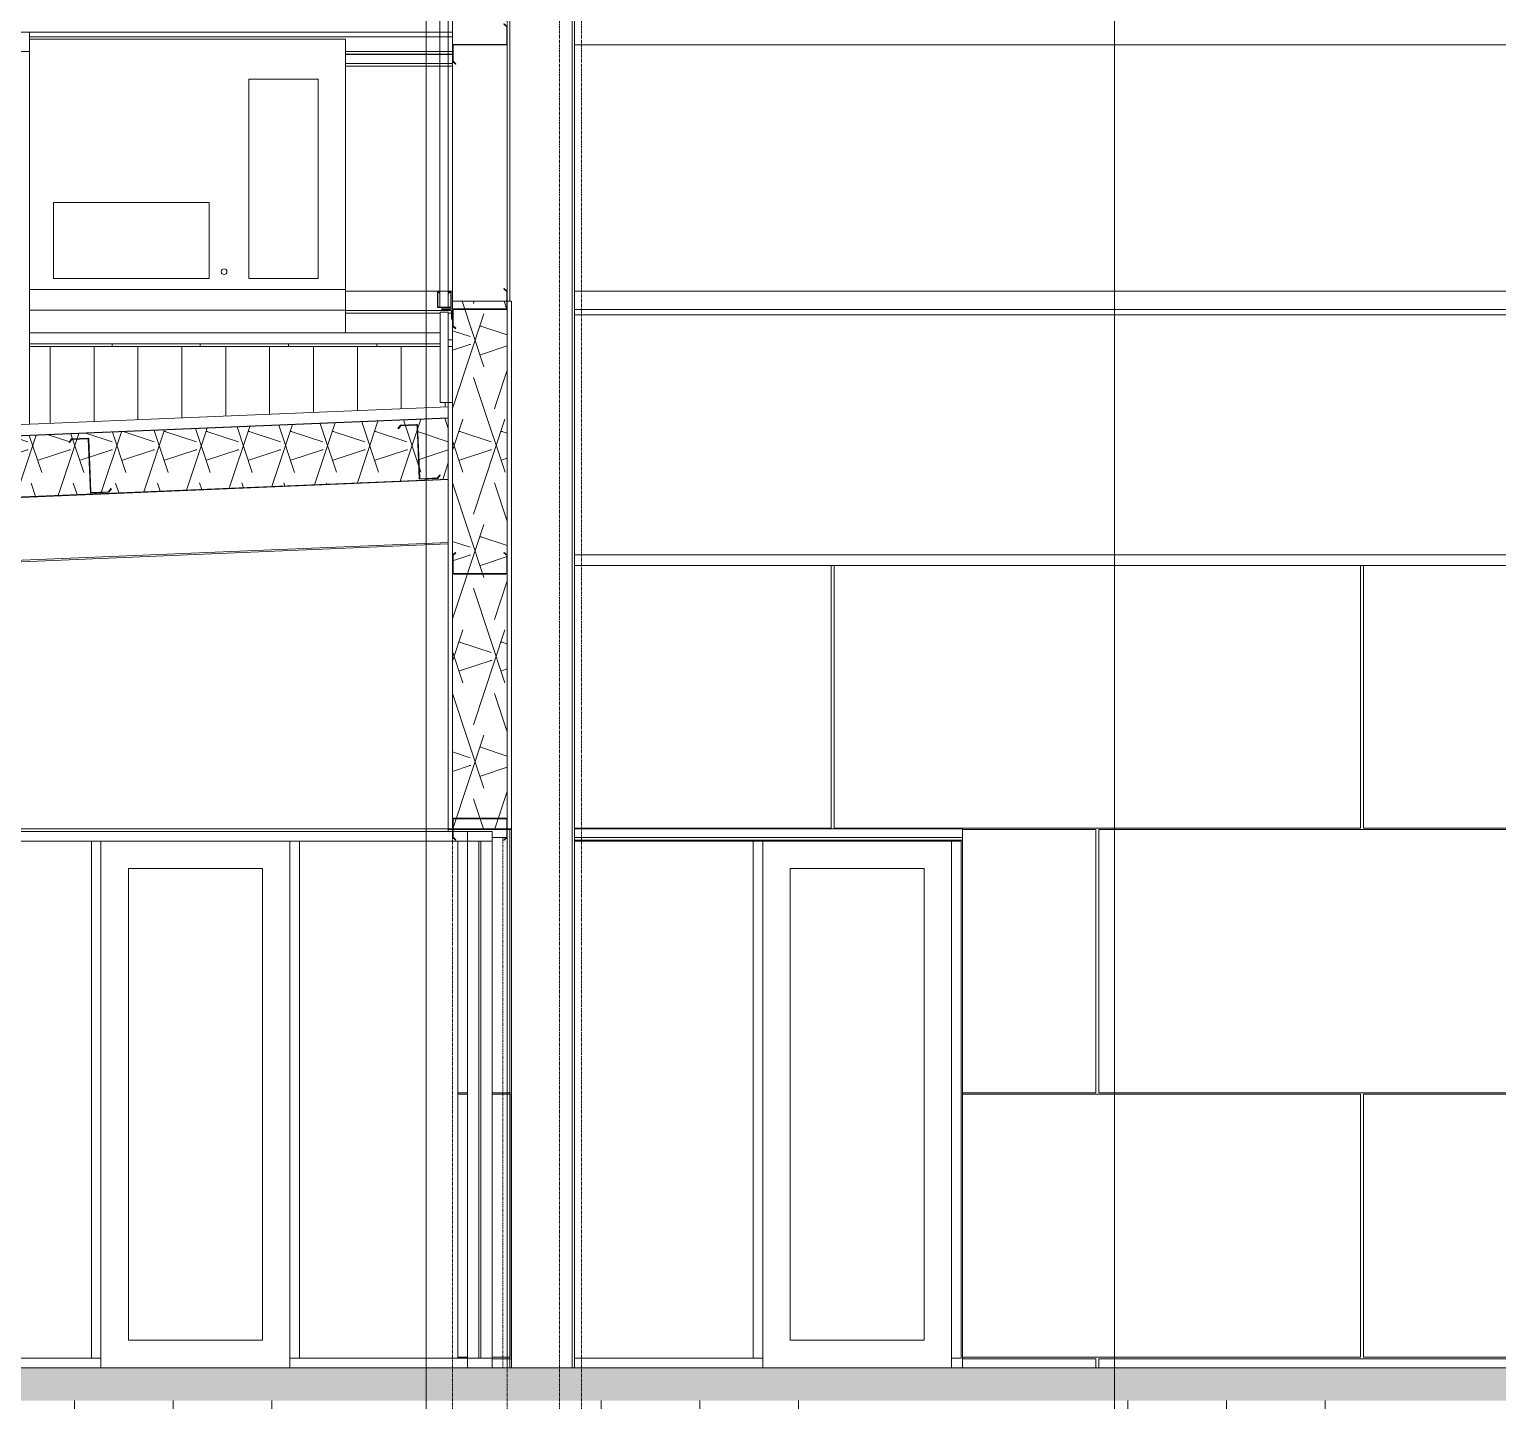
# Model space of a CAD drawing. Header units: inches. Extents: x -23565 to -21, y -324 to 853.
# Drawn here: x -8600.3 to -8332.7, y -6 to 244 of the extents above; entities that cross this region are included whole.
import ezdxf

# ---------------------------------------------------------------- set-up
doc = ezdxf.new("R2010")
doc.units = ezdxf.units.IN
doc.header["$MEASUREMENT"] = 0
doc.linetypes.add('Grid Line 1_2_', pattern=[0.875, 0.5, -0.125, 0.125, -0.125])
doc.linetypes.add('Hidden 1_8_', pattern=[0.1875, 0.125, -0.0625])
for name, color, linetype, lineweight in [('A-CLNG', 13, 'Continuous', 13), ('A-CLNG-PATT', 13, 'Continuous', 25), ('A-DOOR', 31, 'Continuous', 13), ('A-FLOR', 192, 'Continuous', 13), ('A-FLOR-LEVL', 51, 'Continuous', 9), ('A-FLOR-PATT', 8, 'Continuous', 25), ('A-GLAZ-CURT', 52, 'Continuous', 13), ('A-GLAZ-CWMG', 51, 'Continuous', 13), ('A-ROOF', 132, 'Continuous', 13), ('A-ROOF-PATT', 132, 'Continuous', 13), ('A-WALL', 113, 'Continuous', 13), ('A-WALL-PATT', 111, 'Continuous', 25), ('C-TOPO', 7, 'Continuous', 13), ('G-ANNO-SYMB', 111, 'Continuous', 9), ('I-WALL', 2, 'Continuous', 13), ('M-EQPM', 50, 'Continuous', 13), ('S-BEAM', 12, 'Continuous', 13), ('S-COLS', 52, 'Continuous', 13), ('S-GRID', 1, 'Continuous', 9)]:
    doc.layers.add(name, color=color, linetype=linetype, lineweight=lineweight)
pattern_1 = [(161.57, (-21605.188, 73.042), (-7.6802237, -0.0009796), [0, -54.643, 6.067, 0]), (18.43, (-21607.108, 73.042), (-7.6802237, 0.0009796), [0, -54.643, 6.067, 0]), (108.43, (-21605.188, 73.042), (3.8382953, -19.2013653), [18.211, -42.499]), (71.57, (-21607.108, 73.042), (3.8382953, 19.2013653), [18.211, -42.499])]
pattern_2 = [(45, (-21606.148, 72.082), (-19.007, 19.007), []), (45, (-21606.148, 100.882), (-19.007, 19.007), [])]

# ---------------------------------------------------------------- blocks, each defined once
blk = doc.blocks.new('Struct_Xcel_Sports Complex_rvt-4-Building Section - North_South looking West _ Fitness Center')
at = {"layer": 'A-FLOR-PATT', "lineweight": 9}
h = blk.add_hatch(dxfattribs=at)
h.set_pattern_fill('FP_58', color=256, style=0, pattern_type=2)
h.set_pattern_definition([(50, (-21606.15, 72.08), (55.0854, -4.8198), [5.76, -63.36]), (355, (-21606.15, 72.08), (-10.6557, 57.7685), [4.608, -50.688]), (100.451, (-21601.557, 71.68), (44.4295, 52.9487), [4.895, -53.848]), (46.184, (-21606.15, 87.44), (81.9644, -12.712), [8.64, -95.04]), (96.636, (-21599.32, 86.38), (71.7815, 74.8124), [7.343, -80.772]), (351.184, (-21606.15, 87.44), (71.782, 74.8124), [6.912, -76.032]), (21, (-21598.47, 83.6), (45.842, -30.9215), [5.76, -63.36]), (326, (-21598.47, 83.6), (18.687, 55.6915), [4.608, -50.688]), (71.451, (-21594.65, 81.025), (64.529, 24.77), [4.895, -53.848]), (37.5, (-21606.148, 72.082), (0.9339, 25.5668), [2.534, -47.539, 2.534, -48.922, -50.88]), (37.5, (-21606.148, 72.082), (0.9339, 25.5668), [-101.53, 2.534, -48.346]), (7.5, (-21606.148, 72.082), (20.20404, 30.2913), [2.534, -26.803, 2.534, -46.387, -19.392]), (7.5, (-21606.148, 72.082), (20.20404, 30.2913), [-78.259, 2.534, -16.858]), (327.5, (-21623.274, 72.082), (40.9978, -1.7324), [2.534, -16.666, 2.534, -57.37, -79.488]), (327.5, (-21623.274, 72.082), (40.9978, -1.7324), [-79.104, 2.534, -76.954]), (317.5, (-21630.954, 72.082), (44.7889, 7.6878), [2.534, -22.426, 2.534, -37.248, -56.448]), (317.5, (-21630.954, 72.082), (44.7889, 7.6878), [-64.742, 2.534, -53.914])])
h.paths.add_polyline_path([(-21132.3, -6), (-21132.3, 0), (-22790.8, 0), (-22790.8, -6), (-21136.06, -6)], flags=0)
at = {"layer": 'A-FLOR', "color": 7}
blk.add_line((-21132.3, 0), (-22790.8, 0), dxfattribs=at)
blk = doc.blocks.new('Girt_C - 10_D-1401750-Building Section - North_South looking West _ Fitness Center')
at = {"layer": 'S-BEAM', "color": 8, "lineweight": 9}
for p, q in [((-22347.3, 96.68), (-22276.55, 96.68)), ((-22276.55, 96.2), (-22347.3, 96.2))]:
    blk.add_line(p, q, dxfattribs=at)
blk = doc.blocks.new('Rectangular Mullion - Profile_Polycarbonate_Lower-1767983-Building Section - North_South looking West _ Fitness Center')
at = {"layer": 'A-GLAZ-CWMG', "color": 7}
for p, q in [((-22371.88, 196.09), (-22372.3, 196.09)), ((-22372.3, 196.09), (-22372.3, 193.34)), ((-22372.24, 193.4), (-22372.24, 196.03)), ((-22372.24, 196.03), (-22371.94, 196.03)), ((-22371.94, 196.03), (-22371.94, 195.84)), ((-22371.94, 195.84), (-22371.88, 195.84)), ((-22371.88, 195.84), (-22371.88, 196.09)), ((-22369.8, 196.09), (-22370.3, 196.09)), ((-22370.3, 196.09), (-22370.3, 195.84)), ((-22370.3, 195.84), (-22370.24, 195.84)), ((-22370.24, 195.84), (-22370.24, 196.03)), ((-22370.24, 196.03), (-22369.87, 196.03)), ((-22369.87, 196.03), (-22369.87, 193.4)), ((-22369.8, 193.34), (-22369.8, 196.09)), ((-22372.3, 193.34), (-22369.8, 193.34)), ((-22369.87, 193.4), (-22372.24, 193.4))]:
    blk.add_line(p, q, dxfattribs=at)
blk = doc.blocks.new('Girt_C - 8_D-1785278-Building Section - North_South looking West _ Fitness Center')
at = {"layer": 'S-BEAM', "color": 8, "lineweight": 9}
for p, q in [((-22389.05, 237.8), (-22371.88, 237.8)), ((-22371.88, 237.31), (-22389.05, 237.31)), ((-22370.3, 237.8), (-22369.55, 237.8)), ((-22369.55, 237.31), (-22370.3, 237.31))]:
    blk.add_line(p, q, dxfattribs=at)
at = {"layer": 'S-BEAM', "color": 10, "lineweight": 9}
for p, q in [((-22371.88, 237.8), (-22370.3, 237.8)), ((-22370.3, 237.31), (-22371.88, 237.31))]:
    blk.add_line(p, q, dxfattribs=at)
blk = doc.blocks.new('Girt_C - 10_D-1260059-Building Section - North_South looking West _ Fitness Center')
at = {"layer": 'S-BEAM', "lineweight": 9}
h = blk.add_hatch(dxfattribs=at)
h.set_pattern_fill('FP_52', color=8, style=0, pattern_type=2)
h.set_pattern_definition(pattern_2)
h.paths.add_polyline_path([(-22360.13, 96.2), (-22359.55, 96.68), (-22359.55, 99.99), (-22359.66, 100), (-22359.66, 96.73), (-22360.2, 96.28)], flags=0)
h.paths.add_polyline_path([(-22368.98, 96.2), (-22368.91, 96.28), (-22369.44, 96.73), (-22369.44, 100), (-22369.55, 99.99), (-22369.55, 96.68)], flags=0)
h.paths.add_polyline_path([(-22359.74, 100.07), (-22359.74, 100.18), (-22369.37, 100.18), (-22369.37, 100.07), (-22365.77, 100.07)], flags=0)
at = {"layer": 'S-BEAM', "color": 7}
for p, q in [((-22369.55, 99.99), (-22369.55, 96.68)), ((-22369.44, 96.73), (-22369.44, 100)), ((-22359.74, 100.18), (-22369.37, 100.18)), ((-22369.37, 100.07), (-22359.74, 100.07)), ((-22359.66, 100), (-22359.66, 96.73)), ((-22359.55, 96.68), (-22359.55, 99.99)), ((-22369.55, 96.68), (-22368.98, 96.2)), ((-22368.91, 96.28), (-22369.44, 96.73)), ((-22359.66, 96.73), (-22360.2, 96.28)), ((-22360.13, 96.2), (-22359.55, 96.68)), ((-22368.98, 96.2), (-22368.91, 96.28)), ((-22360.2, 96.28), (-22360.13, 96.2))]:
    blk.add_line(p, q, dxfattribs=at)
for centre, radius, start, end in [((-22369.37, 99.99), 0.188, 90, 180), ((-22369.37, 99.99), 0.0782, 90, 177.8773), ((-22359.74, 99.99), 0.188, 0, 90), ((-22359.74, 99.99), 0.0782, 3.0424, 90)]:
    blk.add_arc(centre, radius, start, end, dxfattribs=at)
blk = doc.blocks.new('Carrier_48TC_Standard_Efficiency_Gas_Heat_Electric_Cooling_Packaged_Rooftop_Unit_3_to_15_nominal_tons - 10 ton 48TC__12-1646492-Building Section - North_South looking West _ Fitness Center')
at = {"layer": 'M-EQPM', "color": 8, "lineweight": 9}
for p, q in [((-22446.68, 242.23), (-22389.05, 242.23)), ((-22389.05, 242.23), (-22389.05, 192.85)), ((-22394.05, 234.98), (-22406.68, 234.98)), ((-22406.68, 234.98), (-22406.68, 198.6)), ((-22394.05, 198.6), (-22394.05, 234.98)), ((-22413.93, 212.48), (-22442.3, 212.48)), ((-22442.3, 212.48), (-22442.3, 198.6)), ((-22413.93, 198.6), (-22413.93, 212.48)), ((-22442.3, 198.6), (-22413.93, 198.6)), ((-22406.68, 198.6), (-22394.05, 198.6)), ((-22446.68, 196.6), (-22389.05, 196.6)), ((-22389.05, 196.6), (-22389.05, 188.72)), ((-22389.05, 192.85), (-22446.68, 192.85))]:
    blk.add_line(p, q, dxfattribs=at)
for start, end in [(0, 180), (180, 0)]:
    blk.add_arc((-22411.18, 199.85), 0.523, start, end, dxfattribs=at)
blk = doc.blocks.new('L-Angle - L2X2X3_16-1732175-Building Section - North_South looking West _ Fitness Center')
at = {"layer": 'S-BEAM', "color": 7}
for p, q in [((-22369.55, 193.05), (-22371.55, 193.05)), ((-22371.37, 192.87), (-22369.93, 192.87)), ((-22369.55, 191.05), (-22369.55, 193.05)), ((-22369.74, 192.68), (-22369.74, 191.24))]:
    blk.add_line(p, q, dxfattribs=at)
for centre, start, end in [((-22371.37, 193.05), 180, 270), ((-22369.93, 192.68), 0, 90), ((-22369.55, 191.24), 180, 270)]:
    blk.add_arc(centre, 0.188, start, end, dxfattribs=at)
blk = doc.blocks.new('Girt_C - 8_D-1785280-Building Section - North_South looking West _ Fitness Center')
at = {"layer": 'S-BEAM', "color": 8, "lineweight": 9}
for p, q in [((-22371.88, 196.3), (-22389.05, 196.3)), ((-22369.55, 196.3), (-22370.3, 196.3)), ((-22389.05, 192.8), (-22369.79, 192.8)), ((-22371.8, 192.31), (-22389.05, 192.31)), ((-22369.74, 192.31), (-22370.3, 192.31))]:
    blk.add_line(p, q, dxfattribs=at)
at = {"layer": 'S-BEAM', "color": 10, "lineweight": 9}
blk.add_line((-22370.3, 196.3), (-22371.88, 196.3), dxfattribs=at)
blk = doc.blocks.new('Girt_Z - 10_D-1732176-Building Section - North_South looking West _ Fitness Center')
at = {"layer": 'S-BEAM', "lineweight": 9}
h = blk.add_hatch(dxfattribs=at)
h.set_pattern_fill('FP_52', color=8, style=0, pattern_type=2)
h.set_pattern_definition(pattern_2)
h.paths.add_polyline_path([(-22368.98, 189.44), (-22368.91, 189.52), (-22369.44, 189.97), (-22369.44, 192.86), (-22369.55, 192.86), (-22369.55, 189.92)], flags=0)
h.paths.add_polyline_path([(-22359.55, 192.94), (-22359.55, 196.31), (-22360.13, 196.79), (-22360.2, 196.71), (-22359.66, 196.26), (-22359.66, 193.12)], flags=0)
h.paths.add_polyline_path([(-22360.93, 192.94), (-22359.55, 192.94), (-22359.74, 193.05), (-22369.37, 193.05), (-22369.37, 192.94), (-22365.77, 192.94)], flags=0)
at = {"layer": 'S-BEAM', "color": 7}
for p, q in [((-22360.13, 196.79), (-22360.2, 196.71)), ((-22360.2, 196.71), (-22359.66, 196.26)), ((-22359.55, 196.31), (-22360.13, 196.79)), ((-22359.66, 196.26), (-22359.66, 193.12)), ((-22359.55, 192.94), (-22359.55, 196.31)), ((-22369.55, 192.86), (-22369.55, 189.92)), ((-22369.44, 189.97), (-22369.44, 192.86)), ((-22359.74, 193.05), (-22369.37, 193.05)), ((-22369.37, 192.94), (-22359.55, 192.94)), ((-22369.55, 189.92), (-22368.98, 189.44)), ((-22368.91, 189.52), (-22369.44, 189.97)), ((-22368.98, 189.44), (-22368.91, 189.52))]:
    blk.add_line(p, q, dxfattribs=at)
for centre, radius, start, end in [((-22369.37, 192.86), 0.188, 90, 180), ((-22369.37, 192.86), 0.0782, 90, 177.8773), ((-22359.74, 193.13), 0.0782, 270, 356.9576)]:
    blk.add_arc(centre, radius, start, end, dxfattribs=at)
blk = doc.blocks.new('Girt_Z - 10_D-V117-Building Section - North_South looking West _ Fitness Center')
at = {"layer": 'S-BEAM', "color": 7}
for p, q in [((-22360.13, 245.04), (-22360.2, 244.96)), ((-22360.2, 244.96), (-22359.66, 244.51)), ((-22359.55, 244.56), (-22360.13, 245.04)), ((-22359.66, 244.51), (-22359.66, 241.37)), ((-22359.55, 241.19), (-22359.55, 244.56)), ((-22369.55, 241.11), (-22369.55, 238.17)), ((-22369.44, 238.22), (-22369.44, 241.11)), ((-22359.74, 241.3), (-22369.37, 241.3)), ((-22369.37, 241.19), (-22359.55, 241.19)), ((-22368.91, 237.77), (-22369.44, 238.22)), ((-22369.55, 238.17), (-22368.98, 237.69)), ((-22368.98, 237.69), (-22368.91, 237.77))]:
    blk.add_line(p, q, dxfattribs=at)
for centre, radius, start, end in [((-22369.37, 241.11), 0.188, 90, 180), ((-22369.37, 241.11), 0.0782, 90, 177.8773), ((-22359.74, 241.38), 0.0782, 270, 356.9576)]:
    blk.add_arc(centre, radius, start, end, dxfattribs=at)
blk = doc.blocks.new('Girt_C - 10_D-1401468-Building Section - North_South looking West _ Fitness Center')
at = {"layer": 'S-BEAM', "lineweight": 9}
h = blk.add_hatch(dxfattribs=at)
h.set_pattern_fill('FP_52', color=8, style=0, pattern_type=2)
h.set_pattern_definition(pattern_2)
h.paths.add_polyline_path([(-22359.74, 144.69), (-22359.74, 144.8), (-22369.37, 144.8), (-22369.37, 144.69), (-22365.77, 144.69)], flags=0)
h.paths.add_polyline_path([(-22369.44, 144.87), (-22369.44, 148.14), (-22368.91, 148.59), (-22368.98, 148.67), (-22369.55, 148.19), (-22369.55, 144.88)], flags=0)
h.paths.add_polyline_path([(-22359.66, 144.87), (-22359.55, 144.88), (-22359.55, 148.19), (-22360.13, 148.67), (-22360.2, 148.59), (-22359.66, 148.14), (-22359.66, 147.24)], flags=0)
at = {"layer": 'S-BEAM', "color": 7}
for p, q in [((-22368.98, 148.67), (-22369.55, 148.19)), ((-22369.55, 148.19), (-22369.55, 144.88)), ((-22369.44, 148.14), (-22368.91, 148.59)), ((-22369.44, 144.87), (-22369.44, 148.14)), ((-22368.91, 148.59), (-22368.98, 148.67)), ((-22360.13, 148.67), (-22360.2, 148.59)), ((-22360.2, 148.59), (-22359.66, 148.14)), ((-22359.55, 148.19), (-22360.13, 148.67)), ((-22359.66, 148.14), (-22359.66, 144.87)), ((-22359.55, 144.88), (-22359.55, 148.19)), ((-22359.74, 144.8), (-22369.37, 144.8)), ((-22369.37, 144.69), (-22359.74, 144.69))]:
    blk.add_line(p, q, dxfattribs=at)
for centre, radius, start, end in [((-22369.37, 144.88), 0.188, 180, 270), ((-22369.37, 144.88), 0.0782, 183.0424, 270), ((-22359.74, 144.88), 0.188, 270, 0), ((-22359.74, 144.88), 0.0782, 270, 357.8773)]:
    blk.add_arc(centre, radius, start, end, dxfattribs=at)
blk = doc.blocks.new('Girt_C - 10_D-1401751-Building Section - North_South looking West _ Fitness Center')
at = {"layer": 'S-BEAM', "color": 8, "lineweight": 9}
blk.add_line((-22112.8, 148.19), (-22347.3, 148.19), dxfattribs=at)
blk = doc.blocks.new('Girt_Z - 10_D-1255199-Building Section - North_South looking West _ Fitness Center')
at = {"layer": 'S-BEAM', "color": 8, "lineweight": 9}
for p, q in [((-22347.3, 196.31), (-22112.8, 196.31)), ((-22347.3, 192.94), (-22112.8, 192.94))]:
    blk.add_line(p, q, dxfattribs=at)
blk = doc.blocks.new('Girt_Z - 10_D-1254871-Building Section - North_South looking West _ Fitness Center')
at = {"layer": 'S-BEAM', "color": 8, "lineweight": 9}
blk.add_line((-22347.3, 241.19), (-22112.8, 241.19), dxfattribs=at)
blk = doc.blocks.new('W-Wide Flange - W12X16-1341241-Building Section - North_South looking West _ Fitness Center')
at = {"layer": 'S-BEAM', "color": 8, "lineweight": 9}
for p, q in [((-22782.09, 144.78), (-22370.3, 161.94)), ((-22780.3, 133.38), (-22370.3, 150.46))]:
    blk.add_line(p, q, dxfattribs=at)
blk = doc.blocks.new('System Panel - Interior Glazing-1220293-Building Section - North_South looking West _ Fitness Center')
at = {"layer": 'A-GLAZ-CURT', "color": 7}
for p, q in [((-22364.37, 96), (-22364.74, 96)), ((-22364.74, 96), (-22364.74, 1.75)), ((-22364.37, 1.75), (-22364.37, 96)), ((-22364.74, 1.75), (-22364.37, 1.75))]:
    blk.add_line(p, q, dxfattribs=at)
blk = doc.blocks.new('Rectangular Mullion - Interior 1_75_ x 4_5_-1179490-Building Section - North_South looking West _ Fitness Center')
at = {"layer": 'A-GLAZ-CWMG', "color": 7}
for p, q in [((-22362.3, 97.75), (-22366.8, 97.75)), ((-22366.8, 97.75), (-22366.8, 96)), ((-22362.3, 96), (-22362.3, 97.75)), ((-22366.8, 96), (-22362.3, 96))]:
    blk.add_line(p, q, dxfattribs=at)
blk = doc.blocks.new('Rectangular Mullion - Interior 1_75_ x 4_5_-1179494-Building Section - North_South looking West _ Fitness Center')
at = {"layer": 'A-GLAZ-CWMG', "color": 7}
for p, q in [((-22362.3, 1.75), (-22366.8, 1.75)), ((-22366.8, 1.75), (-22366.8, 0)), ((-22366.8, 0), (-22362.3, 0)), ((-22362.3, 0), (-22362.3, 1.75))]:
    blk.add_line(p, q, dxfattribs=at)
blk = doc.blocks.new('Rectangular Mullion - Interior 1_75_ x 4_5_-1220290-Building Section - North_South looking West _ Fitness Center')
at = {"layer": 'A-GLAZ-CWMG', "color": 8, "lineweight": 9}
for p, q in [((-22366.8, 96), (-22366.8, 1.75)), ((-22362.3, 96), (-22362.3, 1.75))]:
    blk.add_line(p, q, dxfattribs=at)
blk = doc.blocks.new('C-Channel-Column - C10X25-1255483-Building Section - North_South looking West _ Fitness Center')
at = {"layer": 'S-COLS', "color": 8, "linetype": 'Hidden 1_8_', "lineweight": 9}
blk.add_line((-22360.36, 0), (-22360.36, 96.68), dxfattribs=at)
blk = doc.blocks.new('Door_Single_Storefront - one-1371407-Building Section - North_South looking West _ Fitness Center')
at = {"layer": 'A-DOOR', "color": 8, "lineweight": 9}
for p, q in [((-22307.99, 91), (-22307.99, 5)), ((-22307.99, 91), (-22283.55, 91)), ((-22283.55, 5), (-22283.55, 91)), ((-22307.99, 5), (-22283.55, 5)), ((-22278.55, 1.75), (-22278.55, 0))]:
    blk.add_line(p, q, dxfattribs=at)
blk = doc.blocks.new('Rectangular Mullion - Interior 1_75_ x 4_5_-1214150-Building Section - North_South looking West _ Fitness Center')
at = {"layer": 'A-GLAZ-CWMG', "color": 8, "lineweight": 9}
blk.add_line((-22347.3, 96), (-22313.87, 96), dxfattribs=at)
blk = doc.blocks.new('Rectangular Mullion - Interior 1_75_ x 4_5_-V118-Building Section - North_South looking West _ Fitness Center')
at = {"layer": 'A-GLAZ-CWMG', "color": 8, "lineweight": 9}
blk.add_line((-22313.87, 96), (-22277.68, 96), dxfattribs=at)
blk = doc.blocks.new('Rectangular Mullion - Interior 1_75_ x 4_5_-1305250-Building Section - North_South looking West _ Fitness Center')
at = {"layer": 'A-GLAZ-CWMG', "color": 8, "lineweight": 9}
for q in [(-22347.3, 1.75), (-22312.99, 0)]:
    blk.add_line((-22312.99, 1.75), q, dxfattribs=at)
blk = doc.blocks.new('Rectangular Mullion - Interior 1_75_ x 4_5_-1220297-Building Section - North_South looking West _ Fitness Center')
at = {"layer": 'A-GLAZ-CWMG', "color": 8, "lineweight": 9}
for p, q in [((-22278.55, 96), (-22276.8, 96)), ((-22278.55, 96), (-22278.55, 1.75)), ((-22276.8, 1.75), (-22276.8, 96)), ((-22276.8, 1.75), (-22278.55, 1.75))]:
    blk.add_line(p, q, dxfattribs=at)
blk = doc.blocks.new('Rectangular Mullion - Interior 1_75_ x 4_5_-V119-Building Section - North_South looking West _ Fitness Center')
at = {"layer": 'A-GLAZ-CWMG', "color": 8, "lineweight": 9}
for p, q in [((-22314.74, 96), (-22312.99, 96)), ((-22314.74, 96), (-22314.74, 1.75)), ((-22312.99, 1.75), (-22312.99, 96)), ((-22312.99, 1.75), (-22314.74, 1.75))]:
    blk.add_line(p, q, dxfattribs=at)
blk = doc.blocks.new('System Panel - Interior Glazing-1316223-Building Section - North_South looking West _ Fitness Center')
at = {"layer": 'A-GLAZ-CURT', "color": 8, "lineweight": 9}
blk.add_line((-22368.55, 1.75), (-22368.55, 96), dxfattribs=at)
blk = doc.blocks.new('Rectangular Mullion - Interior 1_75_ x 4_5_-1316220-Building Section - North_South looking West _ Fitness Center')
at = {"layer": 'A-GLAZ-CWMG', "color": 8, "lineweight": 9}
for p, q in [((-22399.18, 0), (-22399.18, 1.75)), ((-22399.18, 1.75), (-22366.8, 1.75))]:
    blk.add_line(p, q, dxfattribs=at)
blk = doc.blocks.new('Door_Single_Storefront - one-1371409-Building Section - North_South looking West _ Fitness Center')
at = {"layer": 'A-DOOR', "color": 8, "lineweight": 9}
for p, q in [((-22428.62, 91), (-22428.62, 5)), ((-22428.62, 91), (-22404.18, 91)), ((-22404.18, 5), (-22404.18, 91)), ((-22428.62, 5), (-22404.18, 5))]:
    blk.add_line(p, q, dxfattribs=at)
blk = doc.blocks.new('Rectangular Mullion - Interior 1_75_ x 4_5_-1315442-Building Section - North_South looking West _ Fitness Center')
at = {"layer": 'A-GLAZ-CWMG', "color": 8, "lineweight": 9}
for p, q in [((-22470.68, 1.75), (-22433.62, 1.75)), ((-22433.62, 1.75), (-22433.62, 0))]:
    blk.add_line(p, q, dxfattribs=at)
blk = doc.blocks.new('Rectangular Mullion - Interior 1_75_ x 4_5_-1316222-Building Section - North_South looking West _ Fitness Center')
at = {"layer": 'A-GLAZ-CWMG', "color": 8, "lineweight": 9}
for p, q in [((-22369.55, 97.75), (-22398.3, 97.75)), ((-22366.8, 97.75), (-22369.44, 97.75)), ((-22366.8, 96), (-22398.3, 96))]:
    blk.add_line(p, q, dxfattribs=at)
blk = doc.blocks.new('Rectangular Mullion - Interior 1_75_ x 4_5_-1314719-Building Section - North_South looking West _ Fitness Center')
at = {"layer": 'A-GLAZ-CWMG', "color": 8, "lineweight": 9}
for p, q in [((-22470.68, 97.75), (-22506.87, 97.75)), ((-22470.68, 96), (-22506.87, 96))]:
    blk.add_line(p, q, dxfattribs=at)
blk = doc.blocks.new('Rectangular Mullion - Interior 1_75_ x 4_5_-1314720-Building Section - North_South looking West _ Fitness Center')
at = {"layer": 'A-GLAZ-CWMG', "color": 8, "lineweight": 9}
for p, q in [((-22580.12, 96), (-22578.37, 96)), ((-22580.12, 96), (-22580.12, 1.75)), ((-22578.37, 96), (-22578.37, 1.75)), ((-22578.37, 1.75), (-22580.12, 1.75))]:
    blk.add_line(p, q, dxfattribs=at)
blk = doc.blocks.new('Girt_Z - 10_D-1732032-Building Section - North_South looking West _ Fitness Center')
at = {"layer": 'S-BEAM', "color": 7}
for p, q in [((-22618.83, 161.86), (-22619.29, 161.27)), ((-22619.29, 161.27), (-22619.2, 161.2)), ((-22619.2, 161.2), (-22618.77, 161.75)), ((-22615.89, 161.98), (-22618.83, 161.86)), ((-22618.77, 161.75), (-22615.89, 161.87)), ((-22615.81, 161.8), (-22615.4, 151.99)), ((-22615.3, 152.19), (-22615.7, 161.8)), ((-22611.65, 152.8), (-22612.08, 152.24)), ((-22612.03, 152.13), (-22611.57, 152.73)), ((-22611.57, 152.73), (-22611.65, 152.8)), ((-22615.4, 151.99), (-22612.03, 152.13)), ((-22612.08, 152.24), (-22615.22, 152.11))]:
    blk.add_line(p, q, dxfattribs=at)
for centre, radius, start, end in [((-22615.88, 161.8), 0.187, 2.3859, 92.3859), ((-22615.88, 161.8), 0.0782, 2.3859, 90.2632), ((-22615.22, 152.19), 0.0782, 182.3859, 269.3436)]:
    blk.add_arc(centre, radius, start, end, dxfattribs=at)
blk = doc.blocks.new('Girt_Z - 10_D-1350939-Building Section - North_South looking West _ Fitness Center')
at = {"layer": 'S-BEAM', "color": 7}
for p, q in [((-22379.04, 171.85), (-22379.49, 171.26)), ((-22379.41, 171.19), (-22378.98, 171.74)), ((-22376.1, 171.97), (-22379.04, 171.85)), ((-22378.98, 171.74), (-22376.09, 171.86)), ((-22376.01, 171.79), (-22375.61, 161.99)), ((-22375.5, 162.18), (-22375.91, 171.79)), ((-22379.49, 171.26), (-22379.41, 171.19)), ((-22375.61, 161.99), (-22372.23, 162.13)), ((-22372.29, 162.23), (-22375.43, 162.1)), ((-22371.86, 162.79), (-22372.29, 162.23)), ((-22372.23, 162.13), (-22371.78, 162.72)), ((-22371.78, 162.72), (-22371.86, 162.79))]:
    blk.add_line(p, q, dxfattribs=at)
for centre, radius, start, end in [((-22376.09, 171.79), 0.187, 2.3859, 92.3859), ((-22376.09, 171.79), 0.0782, 2.3859, 90.2632), ((-22375.43, 162.18), 0.0782, 182.3859, 269.3436)]:
    blk.add_arc(centre, radius, start, end, dxfattribs=at)

msp = doc.modelspace()

# ---------------------------------------------------------------- hatches: boundary and pattern name
at = {"layer": 'A-CLNG-PATT', "lineweight": 9}
h = msp.add_hatch(dxfattribs=at)
h.set_pattern_fill('FP_50', color=8, style=0, pattern_type=2)
h.set_pattern_definition(pattern_1)
h.paths.add_polyline_path([(-8948.96069, 144.31066), (-8523.96069, 162.01899), (-8523.96069, 173.15364), (-8948.96069, 155.44531), (-8948.96069, 152.28075)], flags=0)
at = {"layer": 'A-ROOF-PATT', "lineweight": 9}
h = msp.add_hatch(dxfattribs=at)
h.set_pattern_fill('FP_7', color=8, style=0, pattern_type=2)
h.set_pattern_definition([(90, (-174.388, -762.154), (-16.082, 1e-15), [])])
h.paths.add_polyline_path([(-7042.71069, 155.39928), (-7032.21069, 155.39928), (-7032.21069, 155.87239), (-7042.71069, 155.87239)], flags=0)
h.paths.add_polyline_path([(-8587.20573, 186.21614), (-8525.46069, 186.21614), (-8525.46069, 186.71614), (-8600.33569, 186.71614), (-8600.33569, 186.21614)], flags=0)
at = {"layer": 'A-WALL-PATT', "lineweight": 9}
h = msp.add_hatch(dxfattribs=at)
h.set_pattern_fill('FP_50', color=8, style=0, pattern_type=2)
h.set_pattern_definition(pattern_1)
h.paths.add_polyline_path([(-8513.21069, 176), (-8513.21069, 194.5), (-8523.21069, 194.5), (-8523.21069, 176)], flags=0)
h = msp.add_hatch(dxfattribs=at)
h.set_pattern_fill('FP_55', color=8, style=0, pattern_type=2)
h.set_pattern_definition([(90, (-22348.553, 144.75), (-8, 5e-16), [])])
h.paths.add_polyline_path([(-8600.33569, 172.03559), (-8523.96069, 175.21788), (-8523.96069, 176), (-8525.46069, 176), (-8525.46069, 186.21614), (-8600.33569, 186.21614), (-8600.33569, 173.15364)], flags=0)
h.paths.add_polyline_path([(-8523.21069, 176), (-8523.21069, 186.21614), (-8523.96069, 186.21614), (-8523.96069, 176), (-8523.6066, 176)], flags=0)
h = msp.add_hatch(dxfattribs=at)
h.set_pattern_fill('FP_50', color=8, style=0, pattern_type=2)
h.set_pattern_definition(pattern_1)
h.paths.add_polyline_path([(-8519.42648, 98.25), (-8513.21069, 98.25), (-8513.21069, 176), (-8523.21069, 176), (-8523.21069, 98.25)], flags=0)
h = msp.add_hatch(dxfattribs=at)
h.set_pattern_fill('FP_57', color=8, style=0, pattern_type=2)
h.set_pattern_definition([(90, (-21385.3, -673.75), (-193, -193), [48, -145]), (180, (-21385.3, -673.75), (-2e-14, -193), [96, -97]), (270, (-21481.3, -625.75), (-193, -193), [48, -145]), (180, (-21385.3, -625.75), (-2e-14, -193), [96, -97]), (270, (-21481.8, -625.75), (-193, -193), [48, -145]), (180, (-21481.8, -625.75), (-2e-14, -193), [96, -97]), (90, (-21577.8, -673.75), (-193, -193), [48, -145]), (180, (-21481.8, -673.75), (-2e-14, -193), [96, -97]), (90, (-21433.05, -625.5), (-193, -193), [48, -145]), (180, (-21384.93, -625.5), (-2e-14, -193), [48.125, -144.875]), (180, (-21384.93, -577.5), (-2e-14, -193), [48.125, -144.875]), (90, (-21529.55, -625.5), (-193, -193), [48, -145]), (180, (-21433.55, -625.5), (-2e-14, -193), [96, -97]), (270, (-21433.55, -577.5), (-193, -193), [48, -145]), (180, (-21433.55, -577.5), (-2e-14, -193), [96, -97]), (180, (-21530.05, -625.5), (-2e-14, -193), [48, -145]), (270, (-21530.05, -577.5), (-193, -193), [48, -145]), (180, (-21530.05, -577.5), (-2e-14, -193), [48, -145]), (90, (-21385.3, -577.25), (-193, -193), [48, -145]), (180, (-21385.3, -577.25), (-2e-14, -193), [96, -97]), (270, (-21481.3, -529.25), (-193, -193), [48, -145]), (180, (-21385.3, -529.25), (-2e-14, -193), [96, -97]), (270, (-21481.8, -529.25), (-193, -193), [48, -145]), (180, (-21481.8, -529.25), (-2e-14, -193), [96, -97]), (90, (-21577.8, -577.25), (-193, -193), [48, -145]), (180, (-21481.8, -577.25), (-2e-14, -193), [96, -97]), (90, (-21433.05, -529), (-193, -193), [48, -145]), (180, (-21384.93, -529), (-2e-14, -193), [48.125, -144.875]), (180, (-21384.93, -481), (-2e-14, -193), [48.125, -144.875]), (90, (-21529.55, -529), (-193, -193), [48, -145]), (180, (-21433.55, -529), (-2e-14, -193), [96, -97]), (270, (-21433.55, -481), (-193, -193), [48, -145]), (180, (-21433.55, -481), (-2e-14, -193), [96, -97]), (180, (-21530.05, -529), (-2e-14, -193), [48, -145]), (270, (-21530.05, -481), (-193, -193), [48, -145]), (180, (-21530.05, -481), (-2e-14, -193), [48, -145])])
h.paths.add_polyline_path([(-8417.81184, 0), (-8318.57636, 0), (-8318.57636, 1), (-8266.46069, 1), (-8266.46069, 146.25), (-8500.96069, 146.25), (-8500.96069, 98.25), (-8430.21069, 98.25), (-8430.21069, 0)], flags=0)
h.paths.add_polyline_path([(-8258.46069, 1), (-8025.21069, 1), (-8025.21069, 146.25), (-8258.46069, 146.25), (-8258.46069, 58.54544)], flags=0)
h.paths.add_polyline_path([(-8017.21069, 1), (-8005.21069, 1), (-8005.21069, 23.51985), (-8017.21069, 5.19546), (-8017.21069, 1.14075)], flags=0)
h.paths.add_polyline_path([(-8017.21069, 7.02079), (-8005.21069, 25.34518), (-8005.21069, 146.25), (-8017.21069, 146.25), (-8017.21069, 7.61718)], flags=0)
h = msp.add_hatch(dxfattribs=at)
h.set_pattern_fill('FP_51', color=8, style=0, pattern_type=2)
h.set_pattern_definition([(90, (-21009.56, -1108), (-193, -193), [48, -145]), (180, (-21009.56, -1108), (-2e-14, -193), [96, -97]), (270, (-21105.56, -1060), (-193, -193), [48, -145]), (180, (-21009.56, -1060), (-2e-14, -193), [96, -97]), (270, (-21106.06, -1060), (-193, -193), [48, -145]), (180, (-21106.06, -1060), (-2e-14, -193), [96, -97]), (90, (-21202.06, -1108), (-193, -193), [48, -145]), (180, (-21106.06, -1108), (-2e-14, -193), [96, -97]), (90, (-21057.31, -1059.75), (-193, -193), [48, -145]), (180, (-21009.19, -1059.75), (-2e-14, -193), [48.125, -144.875]), (180, (-21009.19, -1011.75), (-2e-14, -193), [48.125, -144.875]), (90, (-21153.81, -1059.75), (-193, -193), [48, -145]), (180, (-21057.81, -1059.75), (-2e-14, -193), [96, -97]), (270, (-21057.81, -1011.75), (-193, -193), [48, -145]), (180, (-21057.81, -1011.75), (-2e-14, -193), [96, -97]), (180, (-21154.31, -1059.75), (-2e-14, -193), [48, -145]), (270, (-21154.31, -1011.75), (-193, -193), [48, -145]), (180, (-21154.31, -1011.75), (-2e-14, -193), [48, -145]), (90, (-21009.56, -1011.5), (-193, -193), [48, -145]), (180, (-21009.56, -1011.5), (-2e-14, -193), [96, -97]), (270, (-21105.56, -963.5), (-193, -193), [48, -145]), (180, (-21009.56, -963.5), (-2e-14, -193), [96, -97]), (270, (-21106.06, -963.5), (-193, -193), [48, -145]), (180, (-21106.06, -963.5), (-2e-14, -193), [96, -97]), (90, (-21202.06, -1011.5), (-193, -193), [48, -145]), (180, (-21106.06, -1011.5), (-2e-14, -193), [96, -97]), (90, (-21057.31, -963.25), (-193, -193), [48, -145]), (180, (-21009.19, -963.25), (-2e-14, -193), [48.125, -144.875]), (180, (-21009.19, -915.25), (-2e-14, -193), [48.125, -144.875]), (90, (-21153.81, -963.25), (-193, -193), [48, -145]), (180, (-21057.81, -963.25), (-2e-14, -193), [96, -97]), (270, (-21057.81, -915.25), (-193, -193), [48, -145]), (180, (-21057.81, -915.25), (-2e-14, -193), [96, -97]), (180, (-21154.31, -963.25), (-2e-14, -193), [48, -145]), (270, (-21154.31, -915.25), (-193, -193), [48, -145]), (180, (-21154.31, -915.25), (-2e-14, -193), [48, -145])])
h.paths.add_polyline_path([(-8512.46069, 0), (-8512.46069, 98.25), (-8513.21069, 98.25), (-8513.21069, 96.67969), (-8513.78631, 96.19668), (-8513.85662, 96.28047), (-8513.32007, 96.73069), (-8513.32007, 98.25), (-8523.10132, 98.25), (-8523.10132, 97.75), (-8515.96069, 97.75), (-8515.96069, 0)], flags=0)
h.paths.add_polyline_path([(-8520.46069, 1.75), (-8520.46069, 96), (-8522.21069, 96), (-8522.21069, 1.75)], flags=0)
h.paths.add_polyline_path([(-8523.96069, 97.75), (-8523.21069, 97.75), (-8523.21069, 98.25), (-8523.96069, 98.25)], flags=0)
at = {"layer": 'C-TOPO', "lineweight": 9}
h = msp.add_hatch(dxfattribs=at)
h.set_pattern_fill('FP_49', color=8, style=0, pattern_type=2)
h.set_pattern_definition([(0, (-21606.15, 72.08), (48, 48), [48, -48]), (0, (-21606.15, 90.08), (48, 48), [48, -48]), (0, (-21606.15, 108.08), (48, 48), [48, -48]), (90, (-21600.15, 114.08), (-48, 48), [48, -48]), (90, (-21582.15, 114.08), (-48, 48), [48, -48]), (90, (-21564.15, 114.08), (-48, 48), [48, -48])])
h.paths.add_polyline_path([(-8412.91623, -99.61925), (-7278.60553, -99.61925), (-7278.60553, -48), (-7290.96069, -48), (-7290.96069, -36), (-7285.96069, -36), (-7285.96069, -6), (-8944.46069, -6), (-8944.46069, -36), (-8939.46069, -36), (-8939.46069, -48), (-8957.46069, -48), (-8957.46069, -36), (-8954.46069, -36), (-8954.46069, 0), (-9187.53623, 0), (-9187.53623, -99.61925), (-8417.81184, -99.61925)], flags=0)

# ---------------------------------------------------------------- linework, layer by layer
at = {"layer": 'A-CLNG', "color": 7}
for p, q in [((-8523.96069, 173.15364), (-8948.96069, 155.44531)), ((-8523.96069, 162.01899), (-8523.96069, 173.15364)), ((-8948.96069, 144.31066), (-8523.96069, 162.01899))]:
    msp.add_line(p, q, dxfattribs=at)
at = {"layer": 'A-FLOR-LEVL', "linetype": 'Grid Line 1_2_'}
msp.add_line((-9381.02898, 0), (-6330.7454, 0), dxfattribs=at)
at = {"layer": 'A-ROOF', "color": 8, "lineweight": 9}
for p, q in [((-8600.33569, 188.71788), (-8525.46069, 188.71788)), ((-8523.21069, 187.43919), (-8523.96069, 187.43919)), ((-8525.46069, 186.71614), (-8600.33569, 186.71614))]:
    msp.add_line(p, q, dxfattribs=at)
at = {"layer": 'A-ROOF', "color": 7}
for p, q in [((-8523.96069, 175.21788), (-9015.27319, 154.74652)), ((-8523.96069, 173.21614), (-8523.96069, 175.21788)), ((-9015.27319, 152.74479), (-8523.96069, 173.21614))]:
    msp.add_line(p, q, dxfattribs=at)
at = {"layer": 'A-WALL', "color": 7}
for p, q in [((-8525.53549, 336.77876), (-8525.53549, 193.40403)), ((-8523.96069, 193.40403), (-8523.96069, 336.77876)), ((-8525.53549, 193.40403), (-8523.96069, 193.40403)), ((-8523.21069, 194.5), (-8523.21069, 98.25)), ((-8512.46069, 194.5), (-8523.21069, 194.5)), ((-8513.21069, 194.5), (-8513.21069, 98.25)), ((-8512.46069, 176), (-8512.46069, 194.5)), ((-8523.96069, 192.49369), (-8525.46069, 192.49369)), ((-8525.46069, 192.49369), (-8525.46069, 176)), ((-8523.96069, 176), (-8523.96069, 192.49369)), ((-8525.46069, 176), (-8523.21069, 176))]:
    msp.add_line(p, q, dxfattribs=at)
at = {"layer": 'A-WALL', "color": 8, "lineweight": 9}
for p, q in [((-8523.21069, 286.42188), (-8523.21069, 241.10938)), ((-8953.27319, 243.5), (-8523.21069, 243.5)), ((-8600.33569, 172.03559), (-8600.33569, 243.5)), ((-8600.33569, 242.68768), (-8523.21069, 242.68768)), ((-8600.33569, 240), (-8953.27319, 240)), ((-8542.71069, 240), (-8523.21069, 240)), ((-8542.71069, 239.5), (-8523.21069, 239.5)), ((-8542.71069, 239.45581), (-8523.21069, 239.45581)), ((-8523.21069, 238.17188), (-8523.21069, 194.5)), ((-8525.46069, 186.21614), (-8600.33569, 186.21614)), ((-8523.21069, 186.21614), (-8523.96069, 186.21614))]:
    msp.add_line(p, q, dxfattribs=at)
at = {"layer": 'G-ANNO-SYMB'}
for p, q in [((-8528.01485, 545.15708), (-8528.01485, -79.66081)), ((-8402.49097, 545.15708), (-8402.49097, -79.66081))]:
    msp.add_line(p, q, dxfattribs=at)
at = {"layer": 'I-WALL', "color": 8, "lineweight": 9}
for p, q in [((-8266.46069, 192), (-8500.96069, 192)), ((-8523.96069, 150.19619), (-8940.21069, 132.85244)), ((-8266.46069, 146.25), (-8500.96069, 146.25)), ((-8806.02319, 98.25), (-8523.96069, 98.25)), ((-8523.96069, 97.75), (-8523.96069, 98.25)), ((-8512.46069, 98.25), (-8512.46069, 0)), ((-8500.96069, 98.25), (-8430.21069, 98.25)), ((-8430.21069, 98.25), (-8430.21069, 0))]:
    msp.add_line(p, q, dxfattribs=at)
at = {"layer": 'I-WALL', "color": 7}
for p, q in [((-8523.96069, 176), (-8523.96069, 98.25)), ((-8512.46069, 98.25), (-8512.46069, 176)), ((-8523.96069, 98.25), (-8512.46069, 98.25))]:
    msp.add_line(p, q, dxfattribs=at)
at = {"layer": 'S-COLS', "color": 8, "lineweight": 9}
for p, q in [((-8512.7771, 335.69872), (-8512.7771, 194.5)), ((-8501.39428, 336.173), (-8501.39428, 0)), ((-8500.96069, 336.19107), (-8500.96069, 0)), ((-8513.21069, 241.1875), (-8513.21069, 196.3125)), ((-8513.3646, 96.67969), (-8515.96069, 96.67969)), ((-8513.21069, 96.67969), (-8513.21069, 0)), ((-8513.21069, 96.67969), (-8513.21069, 0)), ((-8512.7771, 98.25), (-8512.7771, 0))]:
    msp.add_line(p, q, dxfattribs=at)
at = {"layer": 'S-GRID', "linetype": 'Grid Line 1_2_'}
for p, q in [((-8523.21069, -293.03588), (-8523.21069, 738.65708)), ((-8513.21069, -293.03588), (-8513.21069, 738.65708)), ((-8513.21069, -293.03588), (-8513.21069, 738.65708)), ((-8503.71069, -293.03588), (-8503.71069, 738.65708)), ((-8499.71069, -293.03588), (-8499.71069, 738.65708))]:
    msp.add_line(p, q, dxfattribs=at)

# ---------------------------------------------------------------- block references
at = {"color": 250, "lineweight": 5}
msp.add_blockref('Struct_Xcel_Sports Complex_rvt-4-Building Section - North_South looking West _ Fitness Center', (13846.34212, 0), dxfattribs=at)
at = {"layer": 'A-DOOR', "color": 8, "lineweight": 9}
for name in ['Door_Single_Storefront - one-1371409-Building Section - North_South looking West _ Fitness Center', 'Door_Single_Storefront - one-1371407-Building Section - North_South looking West _ Fitness Center']:
    msp.add_blockref(name, (13846.34212, 0), dxfattribs=at)
at = {"layer": 'A-GLAZ-CURT', "color": 8, "lineweight": 9}
for name in ['System Panel - Interior Glazing-1316223-Building Section - North_South looking West _ Fitness Center', 'System Panel - Interior Glazing-1220293-Building Section - North_South looking West _ Fitness Center']:
    msp.add_blockref(name, (13846.34212, 0), dxfattribs=at)
at = {"layer": 'A-GLAZ-CWMG', "color": 8, "lineweight": 9}
for name, p in [('Rectangular Mullion - Profile_Polycarbonate_Lower-1767983-Building Section - North_South looking West _ Fitness Center', (13846.34212, 0)), ('Rectangular Mullion - Interior 1_75_ x 4_5_-1314719-Building Section - North_South looking West _ Fitness Center', (13882.52962, 0)), ('Rectangular Mullion - Interior 1_75_ x 4_5_-1314719-Building Section - North_South looking West _ Fitness Center', (13918.71712, 0)), ('Rectangular Mullion - Interior 1_75_ x 4_5_-1316222-Building Section - North_South looking West _ Fitness Center', (13846.34212, 0)), ('Rectangular Mullion - Interior 1_75_ x 4_5_-1179490-Building Section - North_South looking West _ Fitness Center', (13846.34212, 0)), ('Rectangular Mullion - Interior 1_75_ x 4_5_-1314720-Building Section - North_South looking West _ Fitness Center', (13991.09212, 0)), ('Rectangular Mullion - Interior 1_75_ x 4_5_-1314720-Building Section - North_South looking West _ Fitness Center', (14027.27962, 0)), ('Rectangular Mullion - Interior 1_75_ x 4_5_-1220290-Building Section - North_South looking West _ Fitness Center', (13846.34212, 0)), ('Rectangular Mullion - Interior 1_75_ x 4_5_-1214150-Building Section - North_South looking West _ Fitness Center', (13846.34212, 0)), ('Rectangular Mullion - Interior 1_75_ x 4_5_-V119-Building Section - North_South looking West _ Fitness Center', (13846.34212, 0)), ('Rectangular Mullion - Interior 1_75_ x 4_5_-V118-Building Section - North_South looking West _ Fitness Center', (13846.34212, 0)), ('Rectangular Mullion - Interior 1_75_ x 4_5_-1220297-Building Section - North_South looking West _ Fitness Center', (13846.34212, 0)), ('Rectangular Mullion - Interior 1_75_ x 4_5_-1315442-Building Section - North_South looking West _ Fitness Center', (13846.34212, 0)), ('Rectangular Mullion - Interior 1_75_ x 4_5_-1316220-Building Section - North_South looking West _ Fitness Center', (13846.34212, 0)), ('Rectangular Mullion - Interior 1_75_ x 4_5_-1179494-Building Section - North_South looking West _ Fitness Center', (13846.34212, 0)), ('Rectangular Mullion - Interior 1_75_ x 4_5_-1305250-Building Section - North_South looking West _ Fitness Center', (13846.34212, 0))]:
    msp.add_blockref(name, p, dxfattribs=at)
at = {"layer": 'M-EQPM', "color": 8, "lineweight": 9}
msp.add_blockref('Carrier_48TC_Standard_Efficiency_Gas_Heat_Electric_Cooling_Packaged_Rooftop_Unit_3_to_15_nominal_tons - 10 ton 48TC__12-1646492-Building Section - North_South looking West _ Fitness Center', (13846.34212, 0), dxfattribs=at)
at = {"layer": 'S-BEAM', "color": 8, "lineweight": 9}
for name, p in [('Girt_Z - 10_D-V117-Building Section - North_South looking West _ Fitness Center', (13846.34212, 0)), ('Girt_Z - 10_D-1254871-Building Section - North_South looking West _ Fitness Center', (13846.34212, 0)), ('Girt_C - 8_D-1785278-Building Section - North_South looking West _ Fitness Center', (13846.34212, 0)), ('Girt_C - 8_D-1785280-Building Section - North_South looking West _ Fitness Center', (13846.34212, 0)), ('Girt_Z - 10_D-1732176-Building Section - North_South looking West _ Fitness Center', (13846.34212, 0)), ('Girt_Z - 10_D-1255199-Building Section - North_South looking West _ Fitness Center', (13846.34212, 0)), ('L-Angle - L2X2X3_16-1732175-Building Section - North_South looking West _ Fitness Center', (13846.34212, 0)), ('Girt_Z - 10_D-1350939-Building Section - North_South looking West _ Fitness Center', (13846.34212, 0)), ('Girt_Z - 10_D-1732032-Building Section - North_South looking West _ Fitness Center', (14026.18607, 7.4935)), ('W-Wide Flange - W12X16-1341241-Building Section - North_South looking West _ Fitness Center', (13846.34212, 0)), ('Girt_C - 10_D-1401468-Building Section - North_South looking West _ Fitness Center', (13846.34212, 0)), ('Girt_C - 10_D-1401751-Building Section - North_South looking West _ Fitness Center', (13846.34212, 0)), ('Girt_C - 10_D-1260059-Building Section - North_South looking West _ Fitness Center', (13846.34212, 0)), ('Girt_C - 10_D-1401750-Building Section - North_South looking West _ Fitness Center', (13846.34212, 0))]:
    msp.add_blockref(name, p, dxfattribs=at)
at = {"layer": 'S-COLS', "color": 8, "linetype": 'Hidden 1_8_', "lineweight": 9}
msp.add_blockref('C-Channel-Column - C10X25-1255483-Building Section - North_South looking West _ Fitness Center', (13846.34212, 0), dxfattribs=at)

doc.saveas('drawing.dxf')
